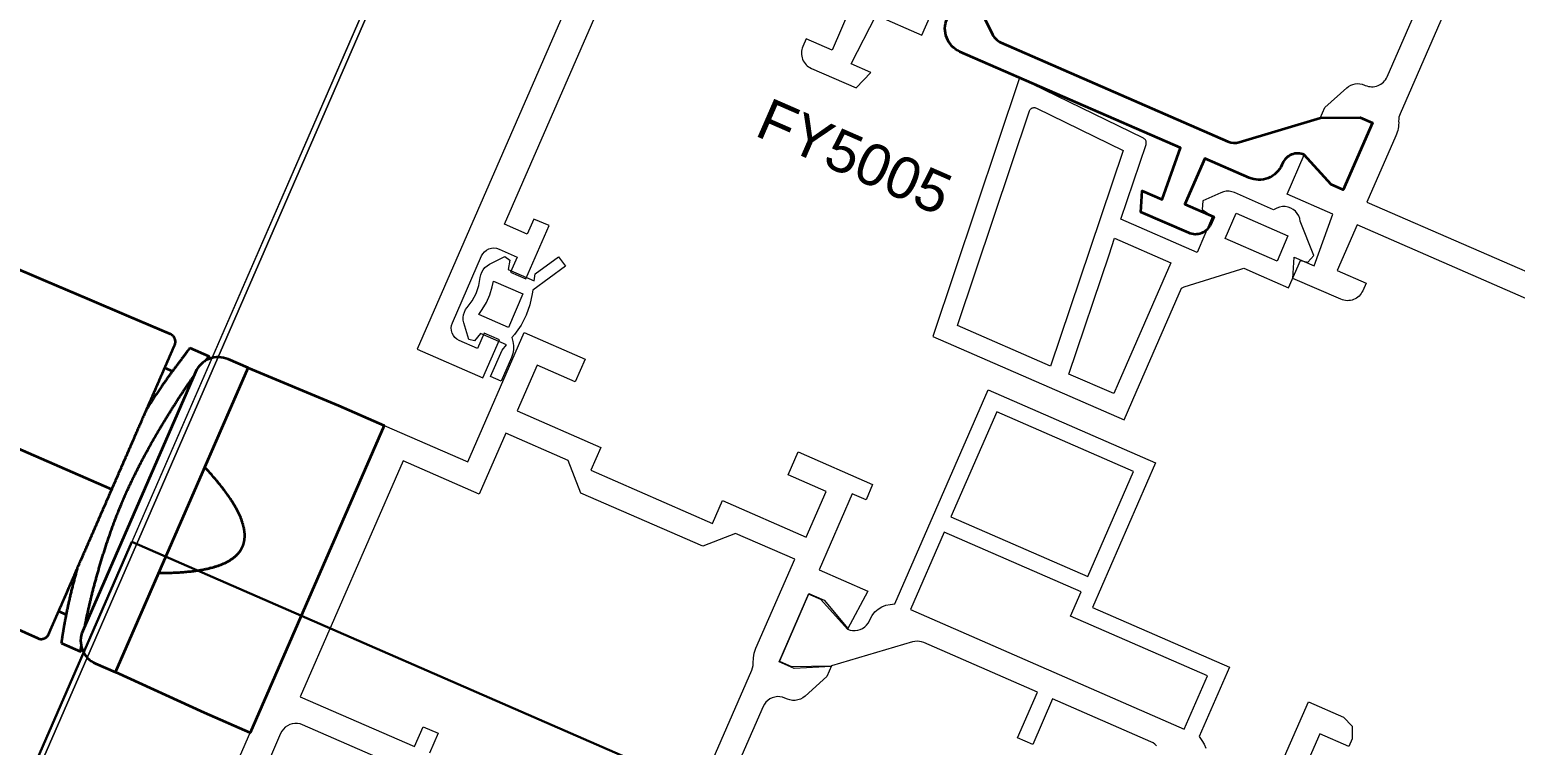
# Model space of a CAD drawing. Header units: millimetres. Extents: x -37281 to 954596, y -59787 to 956680.
# Drawn here: x 6369.4 to 6458.9, y -12916.9 to -12873.8 of the extents above; entities that cross this region are included whole.
import ezdxf

# ---------------------------------------------------------------- set-up
doc = ezdxf.new("R2010")
doc.units = ezdxf.units.MM
doc.header["$MEASUREMENT"] = 0
doc.linetypes.add('Dot & Dashed', pattern=[670.277762, 352.777767, -176.388884, 0, -141.111112])
for name, color, linetype, lineweight in [('0_Pen_No__2', 8, 'Continuous', 15), ('0_Pen_No__6', 7, 'Continuous', 35), ('0_Pen_No__7', 7, 'Continuous', 35), ('0_Pen_No__9', 7, 'Continuous', 13), ('New_A-20-M_Roof_Pen_No__93', 8, 'Continuous', 13), ('New_A-25-M_Curtain_Wall_Pen_No__90', 8, 'Continuous', 20), ('New_A-25-M_Wall_Ext_Pen_No__87', 8, 'Continuous', 20), ('New_ArchiCAD Windows_Pen_No__3', 7, 'Continuous', 18)]:
    doc.layers.add(name, color=color, linetype=linetype, lineweight=lineweight)
for name, color, linetype in [('New_A-20-M_Roof', 7, 'Continuous'), ('New_A-25-M_Curtain_Wall', 7, 'Continuous'), ('New_A-25-M_Wall_Ext', 7, 'Continuous'), ('New_ArchiCAD Windows', 7, 'Continuous')]:
    doc.layers.add(name, color=color, linetype=linetype)
doc.layers.add('New_A-25-M_Curtain_Wall_Pen_No__69', color=7, linetype='Continuous', lineweight=20, true_color=0x606060)
doc.layers.add('New_ArchiCAD Windows_Pen_No__23', color=7, linetype='Continuous', lineweight=30, true_color=0x2a2a2a)
doc.styles.add('GENERATED_STYLE_3', font='')
doc.styles.get('GENERATED_STYLE_3').set_extended_font_data('Arial')

# ---------------------------------------------------------------- blocks, each defined once
blk = doc.blocks.new('Wall_2_3', base_point=(10092.596, -4631.295))
at = {"layer": 'New_A-25-M_Wall_Ext_Pen_No__87', "linetype": 'Continuous', "flags": 128}
blk.add_lwpolyline([(10000.932, -4591.325), (2142.474, -22613.267)], dxfattribs=at)
blk = doc.blocks.new('Wall_4_3', base_point=(9982.587, -4632.604))
at = {"layer": 'New_A-25-M_Wall_Ext_Pen_No__87', "linetype": 'Continuous', "flags": 128}
blk.add_lwpolyline([(4871.77, -16353.328), (9982.587, -4632.604)], dxfattribs=at)
blk = doc.blocks.new('Triple Window 19[15]_3')
at = {"layer": 'New_ArchiCAD Windows_Pen_No__23', "linetype": 'Continuous'}
for p, q in [((6375.551, -12904.682), (6350.569, -12961.972)), ((6549.713, -12980.625), (6375.551, -12904.682))]:
    blk.add_line(p, q, dxfattribs=at)
at = {"layer": 'New_ArchiCAD Windows_Pen_No__3', "linetype": 'Continuous'}
blk.add_line((6713.1, -12130.575), (6375.551, -12904.682), dxfattribs=at)
blk = doc.blocks.new('Wall_139_3', base_point=(10165.916, -4712.544))
at = {"layer": 'New_ArchiCAD Windows', "color": 251, "linetype": 'Continuous', "lineweight": 20, "true_color": 0x606060}
blk.add_blockref('Triple Window 19[15]_3', (0, 0), dxfattribs=at)
blk = doc.blocks.new('Morph_1_3')
at = {"layer": 'New_A-20-M_Roof_Pen_No__93', "linetype": 'Continuous', "flags": 128}
blk.add_lwpolyline([(2064.531, -22792.012), (10012.822, -4564.059)], dxfattribs=at)
blk = doc.blocks.new('Beam_4_3', base_point=(10000.932, -4591.325))
at = {"layer": 'New_A-25-M_Curtain_Wall_Pen_No__69', "linetype": 'Dot & Dashed'}
blk.add_line((10000.932, -4591.325), (2142.472, -22613.266), dxfattribs=at)
at = {"layer": 'New_A-25-M_Curtain_Wall_Pen_No__90', "linetype": 'Continuous'}
blk.add_line((10000.932, -4591.325), (2142.472, -22613.266), dxfattribs=at)

msp = doc.modelspace()

# ---------------------------------------------------------------- linework, layer by layer
at = {"layer": '0_Pen_No__2', "linetype": 'Continuous', "flags": 128}
for points in [[(6456.702, -12746.427), (6392.749, -12893.09), (6396.691, -12894.808), (6397.69, -12892.517), (6396.774, -12892.117), (6396.374, -12893.034), (6395.274, -12892.554, -0.414214), (6394.86, -12891.501), (6396.619, -12887.468, -0.414214), (6397.672, -12887.054), (6398.772, -12887.534), (6398.372, -12888.451), (6399.289, -12888.85), (6400.688, -12885.642), (6399.771, -12885.242), (6399.372, -12886.159), (6397.997, -12885.559), (6405.791, -12867.685, -0.414214)], [(6486.857, -12799.107, 0.112281), (6486.594, -12799.465), (6451.955, -12878.903, 0.112281), (6451.872, -12879.338, -0.112281), (6451.703, -12880.232), (6449.964, -12884.219), (6462.522, -12889.695), (6463.521, -12887.403), (6463.98, -12887.603), (6501.152, -12802.355), (6500.694, -12802.155), (6501.693, -12799.864), (6490.011, -12794.77)], [(6461.464, -12890.87), (6449.365, -12885.594), (6448.165, -12888.344), (6449.907, -12889.103), (6449.707, -12889.562, -0.414214), (6448.391, -12890.079), (6445.504, -12888.82), (6445.584, -12887.546), (6446.781, -12888.068), (6447.898, -12884.955), (6445.148, -12883.755), (6446.187, -12881.372), (6447.804, -12883.168), (6448.537, -12883.488), (6450.296, -12879.455), (6449.563, -12879.135), (6447.146, -12879.172), (6447.426, -12878.531), (6448.744, -12877.345, -0.294108), (6449.813, -12877.171), (6449.864, -12877.193, 0.414214), (6451.18, -12876.677), (6484.436, -12800.412, 0.414214)], [(6418.932, -12872.324), (6417.733, -12875.074), (6416.175, -12874.394), (6415.975, -12874.853, 0.414214), (6416.492, -12876.169), (6419.195, -12877.348), (6420.075, -12876.422), (6418.877, -12875.9), (6420.399, -12872.964), (6423.148, -12874.163), (6424.188, -12871.779)]]:
    msp.add_lwpolyline(points, format="xyb", dxfattribs=at)
for points in [[(6381.558, -12918.756), (6390.751, -12897.673), (6395.792, -12899.871), (6399.19, -12892.08), (6402.856, -12893.679), (6402.257, -12895.054), (6399.965, -12894.054)], [(6399.965, -12894.054), (6398.766, -12896.804), (6403.808, -12899.003), (6403.208, -12900.378)], [(6437.289, -12916.969), (6437.188, -12916.873), (6437.074, -12916.792), (6436.951, -12916.727), (6431.025, -12914.143), (6429.825, -12916.893), (6428.909, -12916.494), (6430.108, -12913.744), (6423.265, -12910.76), (6423.134, -12910.713), (6422.997, -12910.685), (6422.858, -12910.677), (6422.719, -12910.687), (6422.583, -12910.717), (6417.709, -12912.155), (6417.689, -12912.201), (6415.456, -12912.319), (6414.54, -12911.919), (6416.338, -12907.794), (6417.255, -12908.194), (6418.688, -12909.91), (6418.669, -12909.955), (6418.817, -12910.007), (6418.971, -12910.034), (6419.128, -12910.037), (6419.284, -12910.015), (6419.434, -12909.97), (6419.575, -12909.901), (6419.704, -12909.811), (6419.817, -12909.702), (6419.911, -12909.577), (6419.985, -12909.439), (6420.025, -12909.347), (6420.15, -12909.117), (6420.313, -12908.913), (6420.509, -12908.74), (6420.732, -12908.603), (6420.975, -12908.508), (6421.232, -12908.456), (6421.518, -12908.424), (6427.137, -12895.539), (6437.22, -12899.935), (6433.423, -12908.643)], [(6410.238, -12918.532), (6412.901, -12912.425), (6412.95, -12912.284), (6412.978, -12912.138), (6412.983, -12911.989), (6412.995, -12911.684), (6413.052, -12911.384), (6413.153, -12911.096), (6415.491, -12905.734), (6411.916, -12904.175), (6409.942, -12904.95), (6402.609, -12901.753), (6401.833, -12899.778), (6398.075, -12898.139), (6396.476, -12901.806), (6391.893, -12899.807), (6385.698, -12914.015), (6392.572, -12917.013), (6393.092, -12915.821), (6394.009, -12916.221), (6393.489, -12917.413)], [(6403.208, -12900.378), (6410.541, -12903.575), (6411.141, -12902.2), (6416.182, -12904.399), (6417.382, -12901.649), (6415.09, -12900.649), (6415.689, -12899.274), (6420.181, -12901.233), (6419.781, -12902.15), (6418.956, -12901.79), (6416.958, -12906.373), (6419.891, -12907.652), (6418.669, -12909.955), (6417.052, -12908.16), (6416.318, -12907.84), (6414.56, -12911.873), (6415.293, -12912.193), (6417.709, -12912.155), (6417.429, -12912.797), (6416.112, -12913.983), (6415.982, -12914.082), (6415.838, -12914.159), (6415.683, -12914.211), (6415.522, -12914.237), (6415.359, -12914.236), (6415.198, -12914.209), (6415.043, -12914.157), (6414.9, -12914.094), (6414.752, -12914.043), (6414.597, -12914.016), (6414.44, -12914.013), (6414.285, -12914.034), (6414.135, -12914.08), (6413.994, -12914.149), (6413.865, -12914.239), (6413.752, -12914.347), (6413.658, -12914.473), (6413.584, -12914.611), (6412.305, -12917.544)], [(6432.746, -12907.694), (6424.496, -12904.096), (6422.458, -12908.771), (6438.957, -12915.966), (6440.356, -12912.758), (6432.106, -12909.16)], [(6432.106, -12909.16), (6432.746, -12907.694)], [(6433.423, -12908.643), (6441.673, -12912.241)], [(6441.673, -12912.241), (6439.851, -12916.418), (6440.023, -12916.65), (6440.159, -12916.873), (6440.255, -12917.116)], [(6444.641, -12918.444), (6446.439, -12914.319), (6448.547, -12915.239), (6449.079, -12915.79), (6449.064, -12916.555), (6448.865, -12917.013), (6447.123, -12916.254), (6445.924, -12919.004)], [(6397.931, -12920.986), (6385.831, -12915.71), (6385.683, -12915.659), (6385.528, -12915.631), (6385.372, -12915.628), (6385.216, -12915.65), (6385.066, -12915.696), (6384.925, -12915.765), (6384.796, -12915.854), (6384.683, -12915.963), (6384.589, -12916.089), (6384.515, -12916.227), (6383.716, -12918.06)]]:
    msp.add_lwpolyline(points, dxfattribs=at)
msp.add_lwpolyline([(6433.146, -12906.777), (6435.904, -12900.452), (6427.654, -12896.855), (6424.896, -12903.18)], close=True, dxfattribs=at)
at = {"layer": '0_Pen_No__6', "linetype": 'Continuous', "flags": 128}
msp.add_lwpolyline([(6425.155, -12869.561), (6427.409, -12874.129, 0.176327), (6427.905, -12874.6), (6441.59, -12880.568, 0.176327), (6442.273, -12880.61), (6447.155, -12879.153), (6449.563, -12879.135), (6450.296, -12879.455), (6448.537, -12883.488), (6447.804, -12883.168), (6446.187, -12881.372, 0.414214), (6444.871, -12881.889), (6444.831, -12881.981, -0.414214), (6442.856, -12882.756), (6440.198, -12881.597), (6438.999, -12884.347), (6440.741, -12885.106), (6440.541, -12885.565, -0.414214), (6439.224, -12886.082), (6436.338, -12884.823), (6436.417, -12883.549), (6437.615, -12884.071), (6438.731, -12880.958), (6425.44, -12875.162, -0.414214), (6424.665, -12873.187)], format="xyb", dxfattribs=at)
at = {"layer": '0_Pen_No__7', "linetype": 'Continuous', "flags": 128}
for points in [[(6367.404, -12909.391), (6369.88, -12910.498), (6369.898, -12910.506), (6369.916, -12910.512), (6369.934, -12910.518), (6369.952, -12910.524), (6369.97, -12910.529), (6369.989, -12910.533), (6370.008, -12910.536), (6370.027, -12910.538), (6370.046, -12910.54), (6370.065, -12910.541), (6370.084, -12910.542), (6370.103, -12910.541), (6370.122, -12910.54), (6370.141, -12910.538), (6370.16, -12910.536), (6370.178, -12910.533), (6370.197, -12910.529), (6370.215, -12910.524), (6370.234, -12910.519), (6370.252, -12910.513), (6370.27, -12910.506), (6370.287, -12910.499), (6370.304, -12910.491), (6370.321, -12910.482), (6370.338, -12910.473), (6370.354, -12910.463), (6370.37, -12910.452), (6370.385, -12910.441), (6370.4, -12910.429), (6370.415, -12910.417), (6370.429, -12910.404), (6370.442, -12910.391), (6370.455, -12910.377), (6370.468, -12910.362), (6370.48, -12910.348), (6370.491, -12910.332), (6370.502, -12910.317), (6370.512, -12910.301), (6370.522, -12910.284), (6370.531, -12910.267), (6370.539, -12910.25), (6370.546, -12910.234), (6370.55, -12910.225), (6370.554, -12910.215), (6370.559, -12910.205), (6370.563, -12910.194), (6370.568, -12910.184), (6370.572, -12910.174), (6370.577, -12910.164), (6370.581, -12910.153), (6370.586, -12910.142), (6370.59, -12910.133), (6370.594, -12910.123), (6370.599, -12910.113), (6370.603, -12910.103), (6370.608, -12910.092), (6370.613, -12910.08), (6370.618, -12910.068), (6370.622, -12910.059), (6370.626, -12910.05), (6370.631, -12910.04), (6370.635, -12910.03), (6370.639, -12910.02), (6370.644, -12910.01), (6370.648, -12909.999), (6370.653, -12909.988), (6370.658, -12909.977), (6370.663, -12909.966), (6370.668, -12909.954), (6370.673, -12909.943), (6370.678, -12909.931), (6370.684, -12909.918), (6370.689, -12909.906), (6370.695, -12909.893), (6370.7, -12909.88), (6370.706, -12909.867), (6370.712, -12909.853), (6370.718, -12909.84), (6370.722, -12909.831), (6370.726, -12909.821), (6370.73, -12909.812), (6370.734, -12909.802), (6370.738, -12909.793), (6370.743, -12909.783), (6370.747, -12909.773), (6370.751, -12909.763), (6370.756, -12909.753), (6370.76, -12909.743), (6370.765, -12909.732), (6370.769, -12909.722), (6370.774, -12909.712), (6370.778, -12909.701), (6370.783, -12909.69), (6370.788, -12909.679), (6370.793, -12909.668), (6370.797, -12909.657), (6370.802, -12909.646), (6370.807, -12909.635), (6370.812, -12909.624), (6370.817, -12909.612), (6370.822, -12909.601), (6370.827, -12909.589), (6370.832, -12909.577), (6370.837, -12909.566), (6370.843, -12909.554), (6370.848, -12909.542), (6370.853, -12909.529), (6370.859, -12909.517), (6370.864, -12909.504), (6370.87, -12909.49), (6370.876, -12909.476), (6370.883, -12909.462), (6370.889, -12909.446), (6370.896, -12909.431), (6370.903, -12909.414), (6370.911, -12909.398), (6370.918, -12909.38), (6370.926, -12909.362), (6370.93, -12909.353), (6370.934, -12909.344), (6370.938, -12909.334), (6370.943, -12909.324), (6370.947, -12909.315), (6370.951, -12909.305), (6370.956, -12909.295), (6370.96, -12909.284), (6370.965, -12909.274), (6370.969, -12909.264), (6370.974, -12909.253), (6370.978, -12909.242), (6370.983, -12909.231), (6370.988, -12909.22), (6370.993, -12909.209), (6370.998, -12909.198), (6371.003, -12909.186), (6371.008, -12909.174), (6371.013, -12909.163), (6371.018, -12909.151), (6371.024, -12909.139), (6371.029, -12909.126), (6371.034, -12909.114), (6371.04, -12909.101), (6371.045, -12909.089), (6371.051, -12909.076), (6371.057, -12909.063), (6371.062, -12909.05), (6371.068, -12909.036), (6371.074, -12909.023), (6371.08, -12909.009), (6371.086, -12908.995), (6371.092, -12908.982), (6371.098, -12908.967), (6371.104, -12908.953), (6371.111, -12908.939), (6371.117, -12908.924), (6371.124, -12908.91), (6371.13, -12908.895), (6371.137, -12908.88), (6371.143, -12908.864), (6371.15, -12908.849), (6371.157, -12908.834), (6371.163, -12908.818), (6371.17, -12908.802), (6371.177, -12908.786), (6371.184, -12908.77), (6371.191, -12908.754), (6371.199, -12908.737), (6371.206, -12908.721), (6371.213, -12908.704), (6371.22, -12908.688), (6371.228, -12908.671), (6371.235, -12908.654), (6371.243, -12908.636), (6371.25, -12908.619), (6371.258, -12908.601), (6371.266, -12908.584), (6371.273, -12908.566), (6371.281, -12908.548), (6371.289, -12908.53), (6371.297, -12908.512), (6371.305, -12908.493), (6371.313, -12908.475), (6371.321, -12908.456), (6371.329, -12908.437), (6371.338, -12908.419), (6371.346, -12908.399), (6371.354, -12908.38), (6371.363, -12908.361), (6371.371, -12908.341), (6371.38, -12908.322), (6371.388, -12908.302), (6371.397, -12908.282), (6371.406, -12908.262), (6371.415, -12908.242), (6371.424, -12908.221), (6371.433, -12908.201), (6371.442, -12908.18), (6371.451, -12908.159), (6371.46, -12908.138), (6371.469, -12908.117), (6371.478, -12908.096), (6371.488, -12908.075), (6371.497, -12908.053), (6371.506, -12908.032), (6371.516, -12908.01), (6371.525, -12907.988), (6371.535, -12907.966), (6371.545, -12907.943), (6371.555, -12907.921), (6371.564, -12907.898), (6371.574, -12907.876), (6371.584, -12907.853), (6371.594, -12907.83), (6371.604, -12907.807), (6371.615, -12907.783), (6371.625, -12907.76), (6371.635, -12907.736), (6371.645, -12907.712), (6371.656, -12907.689), (6371.666, -12907.664), (6371.677, -12907.64), (6371.688, -12907.616), (6371.698, -12907.591), (6371.709, -12907.567), (6371.72, -12907.542), (6371.731, -12907.517), (6371.742, -12907.492), (6371.753, -12907.466), (6371.764, -12907.441), (6371.775, -12907.415), (6371.786, -12907.389), (6371.798, -12907.363), (6371.809, -12907.337), (6371.821, -12907.311), (6371.832, -12907.284), (6371.844, -12907.258), (6371.855, -12907.231), (6371.867, -12907.204), (6371.879, -12907.177), (6371.891, -12907.15), (6371.903, -12907.123), (6371.914, -12907.096), (6371.926, -12907.068), (6371.938, -12907.041), (6371.951, -12907.013), (6371.963, -12906.985), (6371.975, -12906.957), (6371.987, -12906.929), (6371.999, -12906.901), (6372.012, -12906.872), (6372.024, -12906.844), (6372.037, -12906.815), (6372.049, -12906.786), (6372.062, -12906.758), (6372.074, -12906.729), (6372.087, -12906.7), (6372.1, -12906.67), (6372.113, -12906.641), (6372.126, -12906.611), (6372.138, -12906.582), (6372.151, -12906.552), (6372.164, -12906.522), (6372.178, -12906.492), (6372.191, -12906.462), (6372.204, -12906.432), (6372.217, -12906.401), (6372.23, -12906.371), (6372.244, -12906.34), (6372.257, -12906.31), (6372.271, -12906.279), (6372.284, -12906.248), (6372.298, -12906.217), (6372.311, -12906.185), (6372.325, -12906.154), (6372.339, -12906.122), (6372.353, -12906.091), (6372.367, -12906.059), (6372.38, -12906.027), (6372.394, -12905.995), (6372.408, -12905.963), (6372.423, -12905.93), (6372.437, -12905.898), (6372.451, -12905.865), (6372.465, -12905.833), (6372.479, -12905.8), (6372.494, -12905.767), (6372.508, -12905.734), (6372.523, -12905.701), (6372.537, -12905.667), (6372.552, -12905.634), (6372.567, -12905.6), (6372.581, -12905.566), (6372.596, -12905.532), (6372.611, -12905.498), (6372.626, -12905.464), (6372.641, -12905.43), (6372.656, -12905.395), (6372.671, -12905.361), (6372.686, -12905.326), (6372.701, -12905.291), (6372.717, -12905.256), (6372.732, -12905.221), (6372.747, -12905.185), (6372.763, -12905.15), (6372.778, -12905.114), (6372.794, -12905.079), (6372.81, -12905.043), (6372.825, -12905.007), (6372.841, -12904.971), (6372.857, -12904.934), (6372.873, -12904.898), (6372.889, -12904.862), (6372.905, -12904.825), (6372.92, -12904.789), (6372.936, -12904.752), (6372.952, -12904.715), (6372.968, -12904.678), (6372.985, -12904.642), (6373.001, -12904.605), (6373.017, -12904.568), (6373.033, -12904.531), (6373.049, -12904.493), (6373.065, -12904.456), (6373.082, -12904.419), (6373.098, -12904.381), (6373.114, -12904.344), (6373.131, -12904.306), (6373.147, -12904.269), (6373.163, -12904.231), (6373.18, -12904.193), (6373.196, -12904.156), (6373.213, -12904.118), (6373.23, -12904.08), (6373.246, -12904.042), (6373.263, -12904.003), (6373.279, -12903.965), (6373.296, -12903.927), (6373.313, -12903.889), (6373.33, -12903.85), (6373.346, -12903.812), (6373.363, -12903.773), (6373.38, -12903.734), (6373.397, -12903.696), (6373.414, -12903.657), (6373.431, -12903.618), (6373.448, -12903.579), (6373.465, -12903.54), (6373.482, -12903.501), (6373.499, -12903.461), (6373.516, -12903.422), (6373.533, -12903.383), (6373.551, -12903.343), (6373.568, -12903.304), (6373.585, -12903.264), (6373.602, -12903.224), (6373.62, -12903.185), (6373.637, -12903.145), (6373.655, -12903.105), (6373.672, -12903.065), (6373.69, -12903.025), (6373.707, -12902.985), (6373.725, -12902.944), (6373.742, -12902.904), (6373.76, -12902.864), (6373.777, -12902.823), (6373.795, -12902.783), (6373.813, -12902.742), (6373.831, -12902.701), (6373.848, -12902.661), (6373.866, -12902.62), (6373.884, -12902.579), (6373.902, -12902.538), (6373.92, -12902.497), (6373.938, -12902.455), (6373.956, -12902.414), (6373.974, -12902.373), (6373.992, -12902.331), (6374.01, -12902.29), (6374.028, -12902.248), (6374.046, -12902.207), (6374.064, -12902.165), (6374.083, -12902.123), (6374.101, -12902.081), (6374.119, -12902.04), (6374.137, -12901.998), (6374.156, -12901.956), (6374.174, -12901.914), (6374.192, -12901.873), (6374.21, -12901.831), (6374.228, -12901.789), (6374.247, -12901.747), (6374.265, -12901.705), (6374.283, -12901.663), (6374.301, -12901.622), (6374.32, -12901.58), (6374.338, -12901.538), (6374.356, -12901.496), (6374.374, -12901.454), (6374.393, -12901.412), (6374.411, -12901.37), (6374.429, -12901.328), (6374.447, -12901.287), (6374.466, -12901.245), (6374.484, -12901.203), (6374.502, -12901.161), (6374.52, -12901.119), (6374.539, -12901.078), (6374.557, -12901.036), (6374.575, -12900.994), (6374.593, -12900.952), (6374.611, -12900.911), (6374.63, -12900.869), (6374.648, -12900.827), (6374.666, -12900.786), (6374.684, -12900.744), (6374.702, -12900.703), (6374.72, -12900.661), (6374.738, -12900.62), (6374.756, -12900.579), (6374.774, -12900.538), (6374.792, -12900.497), (6374.81, -12900.456), (6374.828, -12900.415), (6374.845, -12900.374), (6374.863, -12900.333), (6374.881, -12900.293), (6374.899, -12900.252), (6374.916, -12900.212), (6374.934, -12900.171), (6374.951, -12900.131), (6374.969, -12900.091), (6374.986, -12900.051), (6375.004, -12900.011), (6375.021, -12899.971), (6375.039, -12899.931), (6375.056, -12899.891), (6375.073, -12899.851), (6375.091, -12899.811), (6375.108, -12899.772), (6375.125, -12899.732), (6375.142, -12899.693), (6375.16, -12899.653), (6375.177, -12899.614), (6375.194, -12899.575), (6375.211, -12899.536), (6375.228, -12899.497), (6375.245, -12899.458), (6375.262, -12899.419), (6375.279, -12899.38), (6375.296, -12899.341), (6375.313, -12899.303), (6375.329, -12899.264), (6375.346, -12899.225), (6375.363, -12899.187), (6375.38, -12899.149), (6375.396, -12899.11), (6375.413, -12899.072), (6375.43, -12899.034), (6375.446, -12898.996), (6375.463, -12898.958), (6375.479, -12898.92), (6375.496, -12898.882), (6375.512, -12898.844), (6375.529, -12898.807), (6375.545, -12898.769), (6375.562, -12898.732), (6375.578, -12898.694), (6375.594, -12898.657), (6375.611, -12898.619), (6375.627, -12898.582), (6375.643, -12898.545), (6375.659, -12898.508), (6375.675, -12898.471), (6375.691, -12898.434), (6375.707, -12898.397), (6375.723, -12898.36), (6375.739, -12898.324), (6375.755, -12898.287), (6375.771, -12898.25), (6375.787, -12898.214), (6375.803, -12898.178), (6375.819, -12898.141), (6375.835, -12898.105), (6375.851, -12898.069), (6375.866, -12898.033), (6375.882, -12897.997), (6375.898, -12897.961), (6375.913, -12897.926), (6375.929, -12897.89), (6375.944, -12897.855), (6375.959, -12897.82), (6375.975, -12897.785), (6375.99, -12897.75), (6376.005, -12897.715), (6376.02, -12897.68), (6376.035, -12897.646), (6376.05, -12897.612), (6376.065, -12897.577), (6376.08, -12897.543), (6376.095, -12897.509), (6376.109, -12897.476), (6376.124, -12897.442), (6376.139, -12897.408), (6376.153, -12897.375), (6376.168, -12897.342), (6376.182, -12897.309), (6376.196, -12897.276), (6376.211, -12897.243), (6376.225, -12897.21), (6376.239, -12897.178), (6376.253, -12897.145), (6376.267, -12897.113), (6376.281, -12897.081), (6376.295, -12897.049), (6376.309, -12897.017), (6376.323, -12896.985), (6376.337, -12896.953), (6376.351, -12896.922), (6376.365, -12896.89), (6376.378, -12896.859), (6376.392, -12896.828), (6376.405, -12896.797), (6376.419, -12896.766), (6376.432, -12896.735), (6376.445, -12896.705), (6376.459, -12896.674), (6376.472, -12896.644), (6376.485, -12896.613), (6376.498, -12896.583), (6376.511, -12896.553), (6376.524, -12896.523), (6376.537, -12896.494), (6376.55, -12896.464), (6376.563, -12896.435), (6376.576, -12896.405), (6376.589, -12896.376), (6376.601, -12896.347), (6376.614, -12896.318), (6376.627, -12896.289), (6376.639, -12896.26), (6376.652, -12896.232), (6376.664, -12896.203), (6376.676, -12896.175), (6376.689, -12896.147), (6376.701, -12896.119), (6376.713, -12896.091), (6376.725, -12896.063), (6376.737, -12896.035), (6376.749, -12896.007), (6376.761, -12895.98), (6376.773, -12895.953), (6376.785, -12895.925), (6376.797, -12895.898), (6376.809, -12895.871), (6376.821, -12895.844), (6376.832, -12895.818), (6376.844, -12895.791), (6376.855, -12895.765), (6376.867, -12895.738), (6376.878, -12895.712), (6376.889, -12895.686), (6376.901, -12895.66), (6376.912, -12895.635), (6376.923, -12895.609), (6376.934, -12895.584), (6376.945, -12895.559), (6376.956, -12895.534), (6376.967, -12895.509), (6376.978, -12895.484), (6376.988, -12895.46), (6376.999, -12895.435), (6377.01, -12895.411), (6377.02, -12895.387), (6377.03, -12895.363), (6377.041, -12895.339), (6377.051, -12895.316), (6377.061, -12895.292), (6377.072, -12895.269), (6377.082, -12895.246), (6377.092, -12895.223), (6377.102, -12895.2), (6377.112, -12895.177), (6377.121, -12895.155), (6377.131, -12895.132), (6377.141, -12895.11), (6377.15, -12895.088), (6377.16, -12895.066), (6377.17, -12895.044), (6377.179, -12895.022), (6377.188, -12895.001), (6377.198, -12894.979), (6377.207, -12894.958), (6377.216, -12894.937), (6377.225, -12894.916), (6377.234, -12894.895), (6377.243, -12894.875), (6377.252, -12894.854), (6377.261, -12894.834), (6377.27, -12894.814), (6377.279, -12894.794), (6377.287, -12894.774), (6377.296, -12894.754), (6377.305, -12894.734), (6377.313, -12894.715), (6377.322, -12894.695), (6377.33, -12894.676), (6377.338, -12894.657), (6377.347, -12894.638), (6377.355, -12894.619), (6377.363, -12894.601), (6377.371, -12894.582), (6377.379, -12894.564), (6377.387, -12894.546), (6377.395, -12894.528), (6377.403, -12894.51), (6377.41, -12894.492), (6377.418, -12894.474), (6377.426, -12894.457), (6377.433, -12894.439), (6377.441, -12894.422), (6377.448, -12894.405), (6377.456, -12894.388), (6377.463, -12894.371), (6377.47, -12894.355), (6377.477, -12894.338), (6377.485, -12894.322), (6377.492, -12894.305), (6377.499, -12894.289), (6377.506, -12894.273), (6377.512, -12894.258), (6377.519, -12894.242), (6377.526, -12894.226), (6377.533, -12894.211), (6377.539, -12894.196), (6377.546, -12894.181), (6377.552, -12894.166), (6377.559, -12894.151), (6377.565, -12894.137), (6377.571, -12894.122), (6377.578, -12894.108), (6377.584, -12894.094), (6377.59, -12894.08), (6377.596, -12894.066), (6377.602, -12894.053), (6377.608, -12894.039), (6377.613, -12894.026), (6377.619, -12894.013), (6377.625, -12894), (6377.631, -12893.987), (6377.636, -12893.974), (6377.642, -12893.962), (6377.647, -12893.949), (6377.652, -12893.937), (6377.658, -12893.925), (6377.663, -12893.913), (6377.668, -12893.901), (6377.673, -12893.889), (6377.678, -12893.878), (6377.683, -12893.867), (6377.688, -12893.855), (6377.693, -12893.844), (6377.697, -12893.833), (6377.702, -12893.823), (6377.707, -12893.812), (6377.711, -12893.801), (6377.716, -12893.791), (6377.72, -12893.781), (6377.725, -12893.771), (6377.729, -12893.761), (6377.733, -12893.751), (6377.738, -12893.741), (6377.742, -12893.732), (6377.746, -12893.723), (6377.754, -12893.704), (6377.761, -12893.687), (6377.769, -12893.669), (6377.776, -12893.653), (6377.783, -12893.637), (6377.79, -12893.621), (6377.796, -12893.606), (6377.803, -12893.592), (6377.809, -12893.578), (6377.814, -12893.565), (6377.82, -12893.552), (6377.825, -12893.54), (6377.831, -12893.528), (6377.836, -12893.516), (6377.841, -12893.504), (6377.846, -12893.492), (6377.851, -12893.481), (6377.856, -12893.469), (6377.861, -12893.457), (6377.866, -12893.446), (6377.871, -12893.435), (6377.876, -12893.424), (6377.881, -12893.413), (6377.886, -12893.402), (6377.89, -12893.391), (6377.895, -12893.38), (6377.9, -12893.369), (6377.904, -12893.359), (6377.909, -12893.348), (6377.913, -12893.338), (6377.918, -12893.328), (6377.922, -12893.318), (6377.927, -12893.308), (6377.931, -12893.298), (6377.935, -12893.288), (6377.94, -12893.278), (6377.944, -12893.269), (6377.948, -12893.259), (6377.952, -12893.25), (6377.956, -12893.24), (6377.962, -12893.227), (6377.968, -12893.213), (6377.974, -12893.2), (6377.979, -12893.187), (6377.985, -12893.174), (6377.99, -12893.161), (6377.996, -12893.149), (6378.001, -12893.137), (6378.006, -12893.125), (6378.011, -12893.114), (6378.016, -12893.102), (6378.021, -12893.091), (6378.026, -12893.08), (6378.031, -12893.069), (6378.035, -12893.059), (6378.04, -12893.049), (6378.044, -12893.039), (6378.048, -12893.029), (6378.052, -12893.02), (6378.056, -12893.01), (6378.062, -12892.998), (6378.067, -12892.987), (6378.071, -12892.976), (6378.076, -12892.965), (6378.081, -12892.955), (6378.085, -12892.945), (6378.089, -12892.935), (6378.094, -12892.924), (6378.098, -12892.914), (6378.103, -12892.904), (6378.108, -12892.893), (6378.112, -12892.883), (6378.117, -12892.872), (6378.121, -12892.863), (6378.125, -12892.853), (6378.129, -12892.844), (6378.133, -12892.834), (6378.138, -12892.824), (6378.142, -12892.813), (6378.145, -12892.803), (6378.149, -12892.793), (6378.153, -12892.782), (6378.156, -12892.771), (6378.159, -12892.761), (6378.161, -12892.75), (6378.164, -12892.739), (6378.166, -12892.728), (6378.168, -12892.717), (6378.17, -12892.706), (6378.171, -12892.695), (6378.172, -12892.684), (6378.173, -12892.673), (6378.174, -12892.662), (6378.175, -12892.651), (6378.175, -12892.639), (6378.175, -12892.628), (6378.175, -12892.617), (6378.174, -12892.606), (6378.173, -12892.595), (6378.172, -12892.584), (6378.171, -12892.573), (6378.17, -12892.562), (6378.168, -12892.551), (6378.166, -12892.54), (6378.164, -12892.529), (6378.161, -12892.518), (6378.159, -12892.507), (6378.156, -12892.497), (6378.152, -12892.486), (6378.149, -12892.476), (6378.145, -12892.465), (6378.142, -12892.455), (6378.137, -12892.444), (6378.133, -12892.434), (6378.128, -12892.424), (6378.124, -12892.414), (6378.119, -12892.404), (6378.113, -12892.394), (6378.108, -12892.384), (6378.102, -12892.375), (6378.096, -12892.365), (6378.09, -12892.356), (6378.084, -12892.347), (6378.078, -12892.338), (6378.071, -12892.329), (6378.064, -12892.32), (6378.057, -12892.311), (6378.05, -12892.303), (6378.042, -12892.295), (6378.034, -12892.287), (6378.027, -12892.279), (6378.019, -12892.271), (6378.011, -12892.264), (6378.002, -12892.256), (6377.994, -12892.249), (6377.985, -12892.242), (6377.976, -12892.235), (6377.967, -12892.229), (6377.958, -12892.222), (6377.949, -12892.216), (6377.94, -12892.21), (6377.93, -12892.204), (6377.92, -12892.199), (6377.911, -12892.193), (6377.901, -12892.188), (6377.891, -12892.183), (6377.881, -12892.178), (6377.87, -12892.174), (6375.374, -12891.113), (6372.875, -12890.049), (6370.374, -12888.984), (6367.873, -12887.918)], [(6379.044, -12893.016), (6379.037, -12893.026), (6379.03, -12893.035), (6379.021, -12893.047), (6379.011, -12893.059), (6378.998, -12893.074), (6378.992, -12893.082), (6378.985, -12893.091), (6378.978, -12893.1), (6378.97, -12893.11), (6378.962, -12893.12), (6378.954, -12893.131), (6378.946, -12893.142), (6378.937, -12893.153), (6378.928, -12893.165), (6378.918, -12893.178), (6378.908, -12893.191), (6378.898, -12893.204), (6378.888, -12893.218), (6378.877, -12893.232), (6378.866, -12893.247), (6378.855, -12893.262), (6378.843, -12893.278), (6378.831, -12893.294), (6378.819, -12893.311), (6378.806, -12893.327), (6378.793, -12893.345), (6378.78, -12893.362), (6378.767, -12893.381), (6378.753, -12893.399), (6378.739, -12893.418), (6378.725, -12893.437), (6378.71, -12893.457), (6378.695, -12893.477), (6378.68, -12893.497), (6378.665, -12893.518), (6378.649, -12893.539), (6378.633, -12893.561), (6378.617, -12893.583), (6378.6, -12893.605), (6378.583, -12893.627), (6378.566, -12893.65), (6378.549, -12893.673), (6378.531, -12893.697), (6378.513, -12893.721), (6378.495, -12893.745), (6378.476, -12893.77), (6378.458, -12893.795), (6378.438, -12893.82), (6378.419, -12893.846), (6378.4, -12893.872), (6378.38, -12893.899), (6378.36, -12893.925), (6378.339, -12893.953), (6378.318, -12893.98), (6378.297, -12894.008), (6378.276, -12894.037), (6378.254, -12894.066), (6378.231, -12894.096), (6378.208, -12894.127), (6378.184, -12894.158), (6378.16, -12894.19), (6378.135, -12894.223), (6378.11, -12894.257), (6378.085, -12894.291), (6378.058, -12894.326), (6378.032, -12894.362), (6378.004, -12894.399), (6377.976, -12894.436), (6377.948, -12894.474), (6377.919, -12894.513), (6377.89, -12894.553), (6377.86, -12894.594), (6377.829, -12894.636), (6377.798, -12894.678), (6377.767, -12894.721), (6377.735, -12894.766), (6377.702, -12894.811), (6377.669, -12894.857), (6377.636, -12894.904), (6377.602, -12894.952), (6377.567, -12895), (6377.532, -12895.05), (6377.496, -12895.101), (6377.46, -12895.153), (6377.423, -12895.205), (6377.385, -12895.259), (6377.348, -12895.314), (6377.309, -12895.37), (6377.27, -12895.426), (6377.231, -12895.484), (6377.191, -12895.543), (6377.15, -12895.603), (6377.109, -12895.664), (6377.067, -12895.726), (6377.026, -12895.788), (6376.984, -12895.852), (6376.941, -12895.916), (6376.899, -12895.98), (6376.856, -12896.045), (6376.814, -12896.111), (6376.771, -12896.178), (6376.727, -12896.245), (6376.684, -12896.313), (6376.64, -12896.381), (6376.597, -12896.45), (6376.553, -12896.52), (6376.509, -12896.59), (6376.465, -12896.661)], [(6379.974, -12893.788), (6379.981, -12893.78), (6379.987, -12893.771), (6379.994, -12893.763), (6380.001, -12893.755), (6380.013, -12893.74), (6380.026, -12893.725), (6380.038, -12893.71), (6380.05, -12893.696), (6380.061, -12893.683), (6380.072, -12893.67), (6380.083, -12893.657), (6380.093, -12893.645), (6380.103, -12893.634), (6380.113, -12893.623), (6380.122, -12893.613), (6380.131, -12893.603), (6380.139, -12893.593), (6380.147, -12893.585), (6380.155, -12893.576), (6380.163, -12893.568), (6380.173, -12893.558), (6380.182, -12893.548), (6380.19, -12893.54), (6380.198, -12893.533), (6380.206, -12893.525), (6380.213, -12893.518), (6379.059, -12893.014)], [(6374.338, -12901.538), (6373.88, -12901.338), (6358.755, -12894.743)], [(6372.727, -12909.737), (6372.735, -12909.695), (6372.743, -12909.653), (6372.752, -12909.61), (6372.761, -12909.567), (6372.769, -12909.524), (6372.779, -12909.48), (6372.788, -12909.436), (6372.797, -12909.391), (6372.807, -12909.345), (6372.816, -12909.299), (6372.826, -12909.253), (6372.836, -12909.206), (6372.846, -12909.159), (6372.856, -12909.112), (6372.867, -12909.063), (6372.878, -12909.015), (6372.888, -12908.966), (6372.899, -12908.916), (6372.91, -12908.867), (6372.922, -12908.816), (6372.933, -12908.765), (6372.945, -12908.714), (6372.957, -12908.663), (6372.968, -12908.611), (6372.981, -12908.558), (6372.993, -12908.505), (6373.005, -12908.452), (6373.018, -12908.398), (6373.031, -12908.344), (6373.044, -12908.289), (6373.057, -12908.234), (6373.07, -12908.179), (6373.084, -12908.123), (6373.097, -12908.067), (6373.111, -12908.01), (6373.125, -12907.954), (6373.14, -12907.896), (6373.154, -12907.839), (6373.168, -12907.781), (6373.183, -12907.722), (6373.198, -12907.664), (6373.213, -12907.604), (6373.228, -12907.545), (6373.244, -12907.485), (6373.259, -12907.425), (6373.275, -12907.365), (6373.291, -12907.304), (6373.307, -12907.243), (6373.324, -12907.182), (6373.34, -12907.12), (6373.357, -12907.058), (6373.373, -12906.996), (6373.39, -12906.934), (6373.408, -12906.871), (6373.425, -12906.808), (6373.443, -12906.745), (6373.46, -12906.681), (6373.478, -12906.617), (6373.496, -12906.553), (6373.514, -12906.489), (6373.533, -12906.424), (6373.551, -12906.359), (6373.57, -12906.294), (6373.589, -12906.229), (6373.608, -12906.163), (6373.628, -12906.098), (6373.647, -12906.032), (6373.667, -12905.966), (6373.687, -12905.899), (6373.707, -12905.833), (6373.727, -12905.766), (6373.747, -12905.699), (6373.768, -12905.632), (6373.789, -12905.565), (6373.809, -12905.497), (6373.831, -12905.429), (6373.852, -12905.362), (6373.873, -12905.294), (6373.895, -12905.225), (6373.917, -12905.157), (6373.939, -12905.089), (6373.961, -12905.02), (6373.983, -12904.951), (6374.006, -12904.883), (6374.029, -12904.814), (6374.052, -12904.744), (6374.075, -12904.675), (6374.098, -12904.606), (6374.122, -12904.536), (6374.146, -12904.466), (6374.169, -12904.397), (6374.194, -12904.327), (6374.218, -12904.257), (6374.242, -12904.187), (6374.267, -12904.117), (6374.292, -12904.046), (6374.317, -12903.976), (6374.342, -12903.905), (6374.368, -12903.835), (6374.393, -12903.764), (6374.419, -12903.694), (6374.445, -12903.623), (6374.472, -12903.552), (6374.498, -12903.482), (6374.525, -12903.411), (6374.551, -12903.34), (6374.578, -12903.269), (6374.606, -12903.198), (6374.633, -12903.127), (6374.661, -12903.056), (6374.689, -12902.985), (6374.717, -12902.914), (6374.745, -12902.843), (6374.773, -12902.772), (6374.802, -12902.701), (6374.831, -12902.63), (6374.86, -12902.56), (6374.889, -12902.489), (6374.918, -12902.418), (6374.948, -12902.347), (6374.978, -12902.276), (6375.008, -12902.206), (6375.038, -12902.135), (6375.068, -12902.064), (6375.099, -12901.994), (6375.129, -12901.923), (6375.16, -12901.853), (6375.192, -12901.783), (6375.223, -12901.713), (6375.255, -12901.643), (6375.286, -12901.573), (6375.318, -12901.503), (6375.35, -12901.433), (6375.382, -12901.363), (6375.415, -12901.294), (6375.447, -12901.225), (6375.48, -12901.155), (6375.513, -12901.086), (6375.546, -12901.017), (6375.579, -12900.948), (6375.612, -12900.88), (6375.646, -12900.811), (6375.679, -12900.743), (6375.713, -12900.675), (6375.747, -12900.606), (6375.78, -12900.538), (6375.814, -12900.471), (6375.848, -12900.403), (6375.883, -12900.336), (6375.917, -12900.268), (6375.951, -12900.201), (6375.986, -12900.134), (6376.02, -12900.067), (6376.055, -12900.001), (6376.089, -12899.934), (6376.124, -12899.868), (6376.159, -12899.802), (6376.194, -12899.736), (6376.229, -12899.67), (6376.264, -12899.605), (6376.299, -12899.54), (6376.334, -12899.475), (6376.369, -12899.41), (6376.404, -12899.345), (6376.439, -12899.281), (6376.474, -12899.216), (6376.51, -12899.152), (6376.545, -12899.089), (6376.58, -12899.025), (6376.615, -12898.962), (6376.651, -12898.899), (6376.686, -12898.836), (6376.721, -12898.773), (6376.756, -12898.711), (6376.792, -12898.648), (6376.827, -12898.587), (6376.862, -12898.525), (6376.897, -12898.463), (6376.932, -12898.402), (6376.968, -12898.341), (6377.003, -12898.281), (6377.038, -12898.22), (6377.073, -12898.16), (6377.108, -12898.101), (6377.143, -12898.041), (6377.177, -12897.982), (6377.212, -12897.923), (6377.247, -12897.864), (6377.282, -12897.806), (6377.316, -12897.748), (6377.351, -12897.69), (6377.385, -12897.632), (6377.42, -12897.575), (6377.454, -12897.518), (6377.488, -12897.462), (6377.522, -12897.405), (6377.556, -12897.349), (6377.59, -12897.294), (6377.624, -12897.239), (6377.657, -12897.184), (6377.69, -12897.129), (6377.724, -12897.075), (6377.757, -12897.021), (6377.79, -12896.968), (6377.823, -12896.915), (6377.855, -12896.862), (6377.888, -12896.81), (6377.92, -12896.758), (6377.952, -12896.706), (6377.984, -12896.655), (6378.016, -12896.604), (6378.048, -12896.554), (6378.08, -12896.504), (6378.111, -12896.454), (6378.143, -12896.405), (6378.174, -12896.356), (6378.205, -12896.307), (6378.235, -12896.259), (6378.266, -12896.211), (6378.297, -12896.163), (6378.327, -12896.116), (6378.357, -12896.07), (6378.387, -12896.023), (6378.417, -12895.977), (6378.447, -12895.932), (6378.476, -12895.886), (6378.506, -12895.842), (6378.535, -12895.797), (6378.564, -12895.753), (6378.593, -12895.709), (6378.621, -12895.666), (6378.65, -12895.623), (6378.678, -12895.58), (6378.707, -12895.538), (6378.735, -12895.496), (6378.762, -12895.455), (6378.79, -12895.414), (6378.817, -12895.373), (6378.845, -12895.333), (6378.872, -12895.293), (6378.899, -12895.254), (6378.926, -12895.215), (6378.952, -12895.176), (6378.978, -12895.138), (6379.005, -12895.1), (6379.031, -12895.062), (6379.056, -12895.025), (6379.082, -12894.989), (6379.107, -12894.953), (6379.132, -12894.917), (6379.157, -12894.881), (6379.182, -12894.846), (6379.207, -12894.812), (6379.231, -12894.778), (6379.255, -12894.744), (6379.278, -12894.711)], [(6377.536, -12894.205), (6377.999, -12894.407)], [(6379.141, -12894.905), (6379.186, -12894.924)], [(6372.254, -12906.318), (6372.237, -12906.381), (6372.219, -12906.443), (6372.202, -12906.506), (6372.184, -12906.568), (6372.167, -12906.631), (6372.15, -12906.694), (6372.133, -12906.758), (6372.116, -12906.821), (6372.099, -12906.885), (6372.082, -12906.948), (6372.065, -12907.012), (6372.048, -12907.075), (6372.032, -12907.139), (6372.015, -12907.203), (6371.999, -12907.266), (6371.982, -12907.33), (6371.966, -12907.394), (6371.95, -12907.457), (6371.934, -12907.521), (6371.919, -12907.584), (6371.903, -12907.648), (6371.887, -12907.711), (6371.872, -12907.774), (6371.857, -12907.837), (6371.842, -12907.9), (6371.827, -12907.963), (6371.812, -12908.026), (6371.798, -12908.088), (6371.783, -12908.15), (6371.769, -12908.213), (6371.755, -12908.274), (6371.741, -12908.336), (6371.728, -12908.397), (6371.714, -12908.458), (6371.701, -12908.518), (6371.689, -12908.577), (6371.676, -12908.636), (6371.664, -12908.694), (6371.652, -12908.751), (6371.64, -12908.808), (6371.628, -12908.864), (6371.617, -12908.919), (6371.606, -12908.974), (6371.595, -12909.027), (6371.585, -12909.081), (6371.574, -12909.133), (6371.564, -12909.185), (6371.555, -12909.236), (6371.545, -12909.286), (6371.536, -12909.335), (6371.526, -12909.384), (6371.517, -12909.432), (6371.509, -12909.479), (6371.5, -12909.526), (6371.492, -12909.571), (6371.484, -12909.616), (6371.476, -12909.66), (6371.468, -12909.704), (6371.461, -12909.746), (6371.453, -12909.788), (6371.446, -12909.829), (6371.439, -12909.87), (6371.433, -12909.909), (6371.426, -12909.948), (6371.42, -12909.986), (6371.414, -12910.023), (6371.408, -12910.059), (6371.402, -12910.094), (6371.396, -12910.129), (6371.391, -12910.163), (6371.385, -12910.196), (6371.38, -12910.228), (6371.375, -12910.259), (6371.371, -12910.289), (6371.366, -12910.319), (6371.361, -12910.348), (6371.357, -12910.375), (6371.353, -12910.402), (6371.349, -12910.429), (6371.345, -12910.454), (6371.341, -12910.478), (6371.338, -12910.502), (6371.334, -12910.524), (6371.331, -12910.546), (6371.328, -12910.567), (6371.325, -12910.587), (6371.322, -12910.606), (6371.32, -12910.624), (6371.317, -12910.641), (6371.315, -12910.658), (6371.313, -12910.673), (6371.311, -12910.688), (6371.309, -12910.702), (6371.307, -12910.714), (6371.306, -12910.726), (6371.304, -12910.737), (6371.302, -12910.756), (6371.299, -12910.771), (6371.297, -12910.781), (6371.296, -12910.793)], [(6371.14, -12908.871), (6371.588, -12909.066)], [(6372.759, -12909.577), (6372.79, -12909.59)], [(6371.305, -12910.797), (6372.459, -12911.301), (6372.461, -12911.287), (6372.462, -12911.276), (6372.463, -12911.266), (6372.464, -12911.256), (6372.465, -12911.243), (6372.466, -12911.233), (6372.468, -12911.221), (6372.469, -12911.208), (6372.471, -12911.193), (6372.473, -12911.176), (6372.476, -12911.158), (6372.477, -12911.148), (6372.479, -12911.138), (6372.48, -12911.127), (6372.482, -12911.115), (6372.484, -12911.103), (6372.486, -12911.091), (6372.488, -12911.077), (6372.49, -12911.064), (6372.492, -12911.05), (6372.494, -12911.035), (6372.497, -12911.019), (6372.499, -12911.003), (6372.502, -12910.986)]]:
    msp.add_lwpolyline(points, dxfattribs=at)
msp.add_lwpolyline([(6377.168, -12906.557), (6377.257, -12906.557), (6377.346, -12906.557), (6377.435, -12906.556), (6377.523, -12906.555), (6377.612, -12906.554), (6377.7, -12906.553), (6377.788, -12906.551), (6377.877, -12906.548), (6377.965, -12906.545), (6378.052, -12906.542), (6378.14, -12906.538), (6378.228, -12906.534), (6378.315, -12906.53), (6378.402, -12906.525), (6378.489, -12906.519), (6378.576, -12906.513), (6378.663, -12906.506), (6378.749, -12906.499), (6378.836, -12906.492), (6378.922, -12906.483), (6379.008, -12906.475), (6379.094, -12906.465), (6379.179, -12906.455), (6379.265, -12906.445), (6379.35, -12906.434), (6379.393, -12906.428), (6379.437, -12906.422), (6379.523, -12906.409), (6379.61, -12906.396), (6379.698, -12906.381), (6379.786, -12906.366), (6379.83, -12906.358), (6379.873, -12906.349), (6379.917, -12906.341), (6379.961, -12906.332), (6380.005, -12906.323), (6380.049, -12906.314), (6380.093, -12906.304), (6380.137, -12906.294), (6380.181, -12906.284), (6380.225, -12906.274), (6380.268, -12906.263), (6380.312, -12906.252), (6380.355, -12906.241), (6380.399, -12906.229), (6380.442, -12906.217), (6380.485, -12906.205), (6380.528, -12906.192), (6380.57, -12906.179), (6380.613, -12906.166), (6380.655, -12906.153), (6380.698, -12906.139), (6380.74, -12906.125), (6380.781, -12906.11), (6380.823, -12906.095), (6380.864, -12906.08), (6380.905, -12906.064), (6380.946, -12906.048), (6380.986, -12906.032), (6381.026, -12906.015), (6381.066, -12905.998), (6381.106, -12905.981), (6381.145, -12905.963), (6381.184, -12905.944), (6381.222, -12905.926), (6381.26, -12905.907), (6381.298, -12905.887), (6381.335, -12905.867), (6381.372, -12905.847), (6381.409, -12905.826), (6381.445, -12905.805), (6381.48, -12905.783), (6381.515, -12905.761), (6381.55, -12905.738), (6381.584, -12905.715), (6381.618, -12905.691), (6381.651, -12905.667), (6381.683, -12905.642), (6381.716, -12905.617), (6381.747, -12905.591), (6381.778, -12905.564), (6381.809, -12905.537), (6381.838, -12905.51), (6381.868, -12905.482), (6381.896, -12905.453), (6381.924, -12905.424), (6381.952, -12905.394), (6381.965, -12905.378), (6381.978, -12905.363), (6381.992, -12905.347), (6382.004, -12905.332), (6382.017, -12905.316), (6382.03, -12905.3), (6382.042, -12905.283), (6382.054, -12905.267), (6382.066, -12905.25), (6382.078, -12905.233), (6382.09, -12905.216), (6382.101, -12905.199), (6382.112, -12905.181), (6382.123, -12905.164), (6382.134, -12905.146), (6382.144, -12905.128), (6382.155, -12905.109), (6382.165, -12905.091), (6382.175, -12905.072), (6382.185, -12905.053), (6382.194, -12905.034), (6382.203, -12905.015), (6382.212, -12904.995), (6382.221, -12904.975), (6382.23, -12904.955), (6382.238, -12904.935), (6382.246, -12904.915), (6382.253, -12904.895), (6382.261, -12904.875), (6382.268, -12904.855), (6382.274, -12904.835), (6382.281, -12904.815), (6382.287, -12904.795), (6382.292, -12904.775), (6382.298, -12904.755), (6382.303, -12904.735), (6382.308, -12904.715), (6382.313, -12904.695), (6382.317, -12904.675), (6382.321, -12904.655), (6382.325, -12904.634), (6382.328, -12904.614), (6382.332, -12904.594), (6382.335, -12904.574), (6382.338, -12904.554), (6382.34, -12904.534), (6382.342, -12904.513), (6382.344, -12904.493), (6382.348, -12904.453), (6382.35, -12904.412), (6382.352, -12904.372), (6382.353, -12904.331), (6382.352, -12904.29), (6382.351, -12904.25), (6382.35, -12904.209), (6382.347, -12904.168), (6382.344, -12904.128), (6382.34, -12904.087), (6382.335, -12904.046), (6382.329, -12904.005), (6382.323, -12903.964), (6382.316, -12903.923), (6382.309, -12903.883), (6382.3, -12903.842), (6382.292, -12903.801), (6382.282, -12903.76), (6382.272, -12903.719), (6382.261, -12903.678), (6382.25, -12903.637), (6382.238, -12903.596), (6382.225, -12903.556), (6382.212, -12903.515), (6382.199, -12903.474), (6382.185, -12903.433), (6382.17, -12903.392), (6382.155, -12903.351), (6382.14, -12903.311), (6382.124, -12903.27), (6382.107, -12903.229), (6382.09, -12903.189), (6382.073, -12903.148), (6382.055, -12903.107), (6382.037, -12903.067), (6382.018, -12903.027), (6382, -12902.986), (6381.98, -12902.946), (6381.961, -12902.906), (6381.941, -12902.866), (6381.92, -12902.826), (6381.9, -12902.787), (6381.879, -12902.747), (6381.857, -12902.707), (6381.836, -12902.668), (6381.814, -12902.629), (6381.792, -12902.59), (6381.769, -12902.551), (6381.747, -12902.512), (6381.724, -12902.473), (6381.701, -12902.435), (6381.678, -12902.396), (6381.654, -12902.358), (6381.631, -12902.32), (6381.607, -12902.282), (6381.583, -12902.244), (6381.534, -12902.17), (6381.485, -12902.096), (6381.436, -12902.023), (6381.386, -12901.95), (6381.361, -12901.915), (6381.336, -12901.879), (6381.286, -12901.809), (6381.236, -12901.739), (6381.185, -12901.67), (6381.133, -12901.6), (6381.081, -12901.531), (6381.029, -12901.463), (6380.975, -12901.394), (6380.922, -12901.326), (6380.867, -12901.258), (6380.813, -12901.19), (6380.758, -12901.123), (6380.702, -12901.055), (6380.646, -12900.988), (6380.589, -12900.921), (6380.533, -12900.854), (6380.475, -12900.788), (6380.417, -12900.721), (6380.359, -12900.655), (6380.301, -12900.589), (6380.242, -12900.523), (6380.182, -12900.457), (6380.123, -12900.392), (6380.062, -12900.326), (6380.002, -12900.261), (6379.941, -12900.196), (6382.552, -12894.21), (6381.36, -12893.69, 0.414214), (6379.385, -12894.466), (6372.59, -12910.049, 0.414214), (6373.366, -12912.023), (6374.557, -12912.543), (6382.552, -12894.21), (6388.001, -12896.474), (6390.751, -12897.673), (6382.674, -12916.195), (6379.925, -12914.995), (6374.557, -12912.543)], format="xyb", close=True, dxfattribs=at)
at = {"layer": '0_Pen_No__9', "linetype": 'Continuous', "flags": 128}
for points in [[(6443.592, -12888.667), (6445.243, -12889.387), (6445.962, -12887.737), (6446.409, -12887.844), (6446.758, -12887.443), (6445.948, -12885.38), (6445.914, -12885.212), (6445.852, -12885.052), (6445.763, -12884.905), (6445.65, -12884.776), (6445.518, -12884.668), (6445.368, -12884.584), (6445.206, -12884.526), (6445.037, -12884.498), (6444.866, -12884.498), (6444.697, -12884.528), (6444.535, -12884.586), (6444.332, -12884.68), (6441.977, -12883.653), (6441.819, -12883.6), (6441.654, -12883.573), (6441.487, -12883.574), (6441.323, -12883.603), (6441.166, -12883.658), (6440.069, -12884.153), (6440.027, -12884.677), (6440.663, -12885.099), (6439.724, -12887.253), (6435.14, -12885.254), (6436.654, -12880.746), (6436.666, -12880.699), (6436.67, -12880.651), (6436.666, -12880.604), (6436.655, -12880.557), (6436.637, -12880.513), (6436.611, -12880.472), (6436.58, -12880.436), (6436.543, -12880.405), (6436.502, -12880.381), (6429.036, -12876.73), (6423.805, -12892.312), (6435.327, -12897.336), (6436.05, -12895.677)], [(6434.422, -12887.395), (6434.757, -12886.396), (6438.144, -12887.873), (6434.971, -12895.149)], [(6434.971, -12895.149), (6434.707, -12895.756), (6432.009, -12894.58), (6434.422, -12887.395)], [(6436.05, -12895.677), (6438.783, -12889.411), (6438.957, -12889.332), (6442.361, -12888.258), (6442.535, -12888.206), (6443.592, -12888.667)]]:
    msp.add_lwpolyline(points, dxfattribs=at)
for points in [[(6433.265, -12887.072), (6430.905, -12894.099), (6425.292, -12891.651), (6429.629, -12878.733), (6429.65, -12878.687), (6429.678, -12878.644), (6429.712, -12878.607), (6429.753, -12878.576), (6429.798, -12878.552), (6429.847, -12878.537), (6429.897, -12878.529), (6429.948, -12878.531), (6429.998, -12878.541), (6430.046, -12878.559), (6435.265, -12881.112)], [(6444.096, -12887.578), (6441.427, -12886.414), (6442.087, -12884.899), (6445.204, -12886.258), (6444.543, -12887.773)], [(6398.606, -12892.195), (6398.45, -12892.387), (6398.508, -12892.628), (6398.546, -12892.869), (6398.545, -12893.112), (6398.505, -12893.351), (6398.426, -12893.582), (6397.807, -12895.004), (6397.164, -12894.724), (6397.857, -12893.135), (6398.115, -12892.811), (6396.55, -12892.129), (6396.194, -12892.575), (6395.846, -12892.507), (6395.55, -12891.505), (6395.516, -12891.341), (6395.51, -12891.173), (6395.533, -12891.007), (6395.582, -12890.847), (6395.658, -12890.697), (6395.757, -12890.563), (6396.056, -12890.164), (6396.29, -12889.724), (6396.453, -12889.254), (6396.542, -12888.764), (6396.573, -12888.599), (6396.631, -12888.442), (6396.715, -12888.296), (6396.821, -12888.167), (6396.948, -12888.058), (6397.091, -12887.971), (6398.027, -12887.505), (6398.314, -12887.714), (6398.229, -12888.279), (6399.794, -12888.961), (6399.856, -12888.552), (6401.25, -12887.522), (6401.666, -12888.085), (6399.706, -12889.533), (6399.676, -12889.74), (6399.537, -12890.403), (6399.309, -12891.041), (6398.997, -12891.642)], [(6396.458, -12890.998), (6396.662, -12890.699), (6396.916, -12890.27), (6397.116, -12889.812), (6397.257, -12889.334), (6397.338, -12888.981), (6399.113, -12889.755), (6398.233, -12891.772)]]:
    msp.add_lwpolyline(points, close=True, dxfattribs=at)

# ---------------------------------------------------------------- block references
at = {"layer": 'New_A-20-M_Roof', "linetype": 'Continuous', "lineweight": 0}
msp.add_blockref('Morph_1_3', (0, 0), dxfattribs=at)
at = {"layer": 'New_A-25-M_Curtain_Wall', "color": 8, "lineweight": 20}
msp.add_blockref('Beam_4_3', (10000.932, -4591.325), dxfattribs=at)
at = {"layer": 'New_A-25-M_Wall_Ext', "color": 250, "lineweight": 50, "true_color": 0x2a2a2a}
for name, p in [('Wall_4_3', (9982.587, -4632.604)), ('Wall_139_3', (10165.916, -4712.544)), ('Wall_2_3', (10092.596, -4631.295))]:
    msp.add_blockref(name, p, dxfattribs=at)

# ---------------------------------------------------------------- texts
at = {"layer": '0_Pen_No__7', "linetype": 'Continuous', "insert": (6412.975, -12880.212), "char_height": 2.5, "attachment_point": 7, "rotation": 336.44041, "style": 'GENERATED_STYLE_3'}
msp.add_mtext('\\A1;{\\fArial|b0|i0|c0|p34;FY5005}', dxfattribs=at)

doc.saveas('drawing.dxf')
